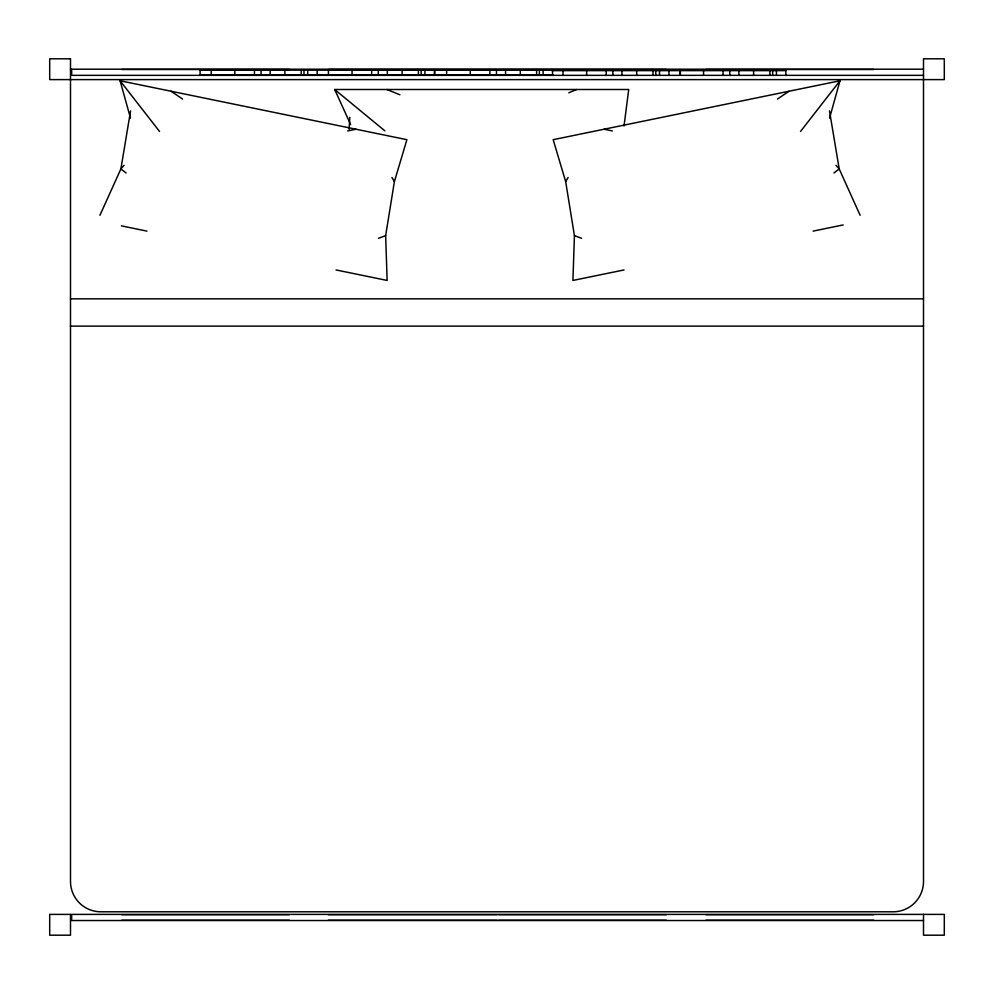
<?xml version="1.0" encoding="UTF-8"?>
<svg xmlns="http://www.w3.org/2000/svg" width="994" height="994" viewBox="0 0 994 994"><rect width="100%" height="100%" fill="white"/><g stroke="black" fill="none" stroke-linecap="round" stroke-linejoin="round"><path stroke-width="1.49" d="M829.555 118.162L839.98 80.763L553.173 139.682L565.673 181.616L574.42 235.64L572.929 280.445L624.033 269.946M624.033 125.99L628.717 89.497L334.68 89.497L350.633 124.536M336.034 269.946L387.138 280.445L385.647 235.64L394.394 181.616L406.894 139.682L120.088 80.763L130.512 118.162M349.801 117.255L349.105 129.208M130.574 110.893L120.883 168.918L99.934 215.3M565.673 181.616L568.108 177.466M800.518 131.469L839.98 80.763M124.076 165.302L120.883 168.918L126.101 172.993M833.966 172.993L839.197 168.918L829.493 110.893M777.482 99.027L789.062 91.224M568.779 92.827L576.508 89.497M378.453 238.299L385.647 235.64M347.714 130.947L355.964 129.22M813.129 231.105L843.16 224.93M70.499 69.207L923.501 69.207M121.728 69.505L289.403 69.505M328.306 69.505L497.248 69.505M498.665 69.505L666.34 69.505M705.902 69.505L873.763 69.505M552.701 70.201L200.092 70.127L200.092 74.836L552.701 74.91M551.881 70.636L785.993 70.636M923.501 75.345L71.655 75.345L71.655 69.207M70.499 298.834L923.501 298.834M70.499 326.131L923.501 326.131M121.728 914.704L289.403 914.704M328.306 914.704L497.248 914.704M498.665 914.704L666.34 914.704M705.902 914.704L873.763 914.704M121.728 920.233L289.403 920.233M328.306 920.233L497.248 920.233M498.665 920.233L666.34 920.233M705.902 920.233L873.763 920.233M923.501 920.531L71.655 920.531L71.655 914.393L944.3 914.393L944.3 935.192L923.501 935.192L923.501 914.393M121.417 225.862L146.938 231.105M604.103 129.22L612.354 130.947M574.42 235.64L581.614 238.299M386.89 89.497L399.911 94.79M171.005 91.224L182.585 99.027M334.68 89.497L384.889 130.873M835.991 165.302L839.197 168.918L860.133 215.3M120.088 80.763L159.549 131.469M391.959 177.466L394.394 181.616M785.844 70.636L785.844 75.345M776.426 70.636L776.426 75.345M772.673 70.636L772.673 75.345M769.915 70.636L769.915 75.345M753.601 70.636L753.601 75.345M738.865 70.636L738.865 75.345M729.77 70.636L729.77 75.345M723.085 70.636L723.085 75.345M703.553 70.636L703.553 75.345M680.356 70.636L680.356 75.345M679.933 70.636L679.933 75.345M668.937 70.636L668.937 75.345M659.507 70.636L659.507 75.345M655.754 70.636L655.754 75.345M653.008 70.636L653.008 75.345M636.694 70.636L636.694 75.345M621.946 70.636L621.946 75.345M612.863 70.636L612.863 75.345M606.253 70.636L606.253 75.345M586.634 70.636L586.634 75.345M563.014 70.636L563.014 75.345M552.552 70.201L552.552 74.91M543.122 70.201L543.122 74.91M539.369 70.201L539.369 74.91M536.623 70.201L536.623 74.91M520.309 70.201L520.309 74.91M505.561 70.201L505.561 74.91M496.478 70.201L496.478 74.91M489.88 70.201L489.88 74.91M470.261 70.201L470.261 74.91M446.641 70.201L446.641 74.91M434.825 70.201L434.825 74.91M434.341 70.127L434.341 74.836M424.91 70.127L424.91 74.836M421.158 70.127L421.158 74.836M418.412 70.127L418.412 74.836M402.098 70.127L402.098 74.836M387.349 70.127L387.349 74.836M378.267 70.127L378.267 74.836M371.669 70.127L371.669 74.836M352.05 70.127L352.05 74.836M328.43 70.127L328.43 74.836M317.148 70.127L317.148 74.836M307.718 70.127L307.718 74.836M303.965 70.127L303.965 74.836M301.219 70.127L301.219 74.836M284.893 70.127L284.893 74.836M270.157 70.127L270.157 74.836M261.074 70.127L261.074 74.836M254.464 70.127L254.464 74.836M234.845 70.127L234.845 74.836M211.225 70.127L211.225 74.836M70.499 58.808L49.7 58.808L49.7 79.607L944.3 79.607L944.3 58.808L923.501 58.808L923.501 881.479A30.317 30.317 0 0 1 893.184 911.796L100.816 911.796A30.317 30.317 0 0 1 70.499 881.479L70.499 58.808M70.499 914.393L49.7 914.393L49.7 935.192L70.499 935.192L70.499 914.393"/></g></svg>
